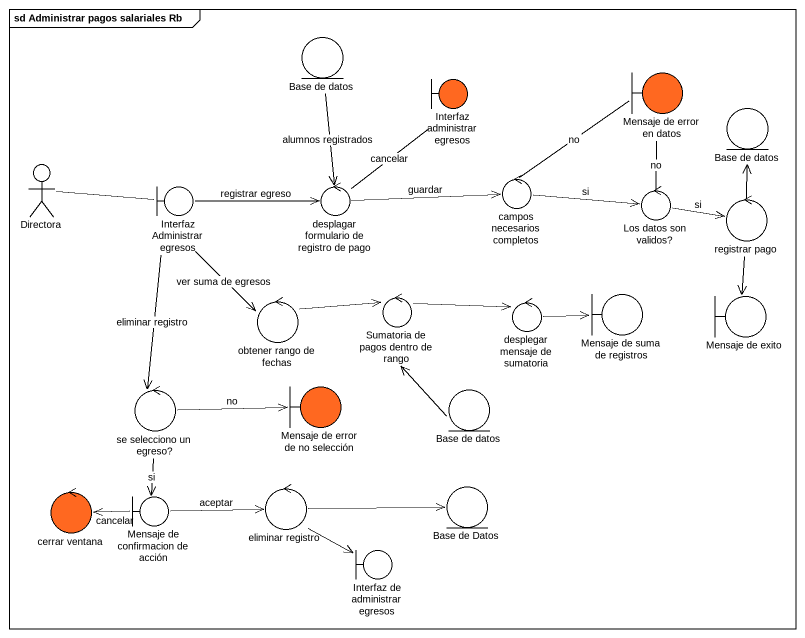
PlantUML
@startuml
mainframe sd Administrar pagos salariales Rb
entity "Base de datos" as Base_de_datos
boundary "Interfaz administrar egresos" as Interfaz_administrar_egresos #FF6820
boundary "Mensaje de error en datos" as Mensaje_de_error_en_datos #FF6820
entity "Base de datos" as Base_de_datos_2
actor Directora
boundary "Interfaz Administrar egresos" as Interfaz_Administrar_egresos
control "desplagar formulario de registro de pago" as desplagar_formulario_de
control "campos necesarios completos" as campos_necesarios_completos
control "Los datos son validos?" as Los_datos_son_validos
control "registrar pago" as registrar_pago
boundary "Mensaje de suma de registros" as Mensaje_de_suma_de_registros
control "obtener rango de fechas" as obtener_rango_de_fechas
control "Sumatoria de pagos dentro de rango" as Sumatoria_de_pagos_dentro
control "desplegar mensaje de sumatoria" as desplegar_mensaje_de
boundary "Mensaje de exito" as Mensaje_de_exito
control "se selecciono un egreso?" as se_selecciono_un_egreso
boundary "Mensaje de error de no selección" as Mensaje_de_error_de_no #FF6820
entity "Base de datos" as Base_de_datos_3
control "cerrar ventana" as cerrar_ventana #FF6820
boundary "Mensaje de confirmacion de acción" as Mensaje_de_confirmacion_de
control "eliminar registro" as eliminar_registro
entity "Base de Datos" as Base_de_Datos
boundary "Interfaz de administrar egresos" as Interfaz_de_administrar
Base_de_datos --> desplagar_formulario_de : alumnos registrados
Directora -right- Interfaz_Administrar_egresos
Interfaz_Administrar_egresos -right-> desplagar_formulario_de : registrar egreso
Interfaz_Administrar_egresos --> obtener_rango_de_fechas : ver suma de egresos
Interfaz_Administrar_egresos --> se_selecciono_un_egreso : eliminar registro
desplagar_formulario_de -up- Interfaz_administrar_egresos : cancelar
desplagar_formulario_de -right-> campos_necesarios_completos : guardar
campos_necesarios_completos -up- Mensaje_de_error_en_datos : no
campos_necesarios_completos -right-> Los_datos_son_validos : si
Los_datos_son_validos -up- Mensaje_de_error_en_datos : no
Los_datos_son_validos -right-> registrar_pago : si
registrar_pago -up-> Base_de_datos_2
registrar_pago --> Mensaje_de_exito
obtener_rango_de_fechas -right-> Sumatoria_de_pagos_dentro
Sumatoria_de_pagos_dentro -right-> desplegar_mensaje_de
desplegar_mensaje_de -right-> Mensaje_de_suma_de_registros
se_selecciono_un_egreso -right-> Mensaje_de_error_de_no : no
se_selecciono_un_egreso --> Mensaje_de_confirmacion_de : si
Base_de_datos_3 -up-> Sumatoria_de_pagos_dentro
Mensaje_de_confirmacion_de -left-> cerrar_ventana : cancelar
Mensaje_de_confirmacion_de -right-> eliminar_registro : aceptar
eliminar_registro -right-> Base_de_Datos
eliminar_registro --> Interfaz_de_administrar
@enduml
